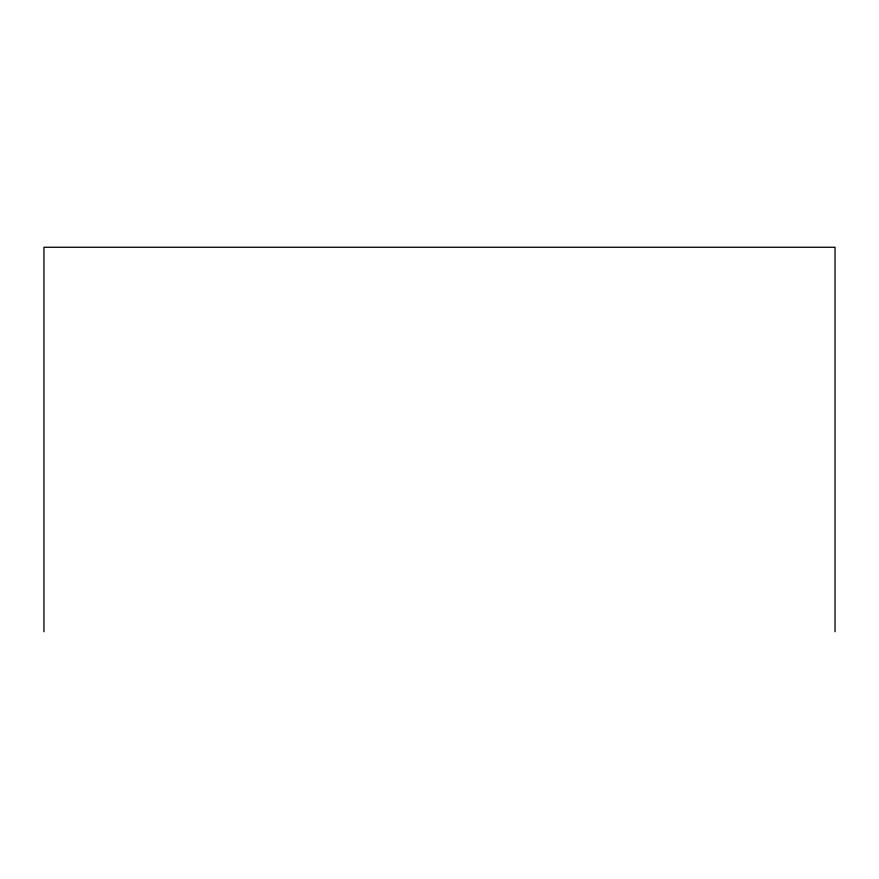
<?xml version="1.0" encoding="UTF-8"?>
<svg xmlns="http://www.w3.org/2000/svg" width="879" height="879" viewBox="0 0 879 879"><rect width="100%" height="100%" fill="white"/><g stroke="black" fill="none" stroke-linecap="round" stroke-linejoin="round"><path stroke-width="1.32" d="M835.05 631.737L835.05 247.263L43.95 247.263L43.95 631.737"/></g></svg>
